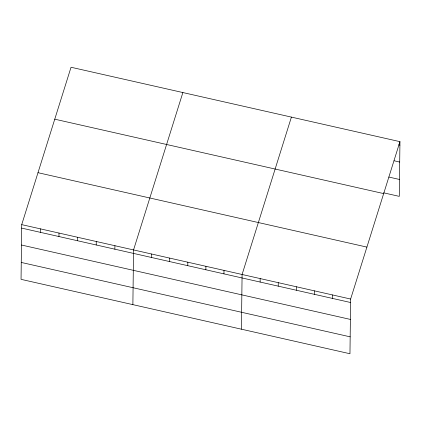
<?xml version="1.0" encoding="UTF-8"?>
<svg xmlns="http://www.w3.org/2000/svg" width="421" height="421" viewBox="0 0 421 421"><rect width="100%" height="100%" fill="white"/><g stroke="black" fill="none" stroke-linecap="round" stroke-linejoin="round"><path stroke-width="0.63" d="M21.718 224.63L21.05 279.344L349.962 353.745L350.63 299.036L399.95 141.656L71.038 67.255L21.718 224.63L350.63 299.036M40.316 232.324L40.358 228.85M58.951 236.539L58.993 233.066M77.59 240.754L77.632 237.281M96.23 244.975L96.272 241.496M114.865 249.19L114.912 245.711M132.878 304.641L133.546 249.932L182.872 92.552M151.597 257.499L151.639 254.021M169.684 261.588L169.726 258.115M187.777 265.683L187.819 262.204M205.864 269.772L205.906 266.298M223.956 273.866L223.998 270.393M241.417 329.196L242.091 274.481L291.411 117.106M260.136 282.049L260.178 278.576M278.228 286.143L278.27 282.67M296.316 290.237L296.358 286.759M314.408 294.326L314.45 290.853M332.495 298.421L332.537 294.947M399.95 141.656L399.282 196.37L383.689 192.839M398.661 144.85L399.908 145.134M394.088 160.769L399.703 162.043M388.883 177.062L399.487 179.462M54.762 119.185L383.673 193.592M37.995 172.694L366.907 247.101M21.676 228.108L350.588 302.515M21.471 245.017L350.377 319.418M21.255 262.436L350.167 336.842"/></g></svg>
